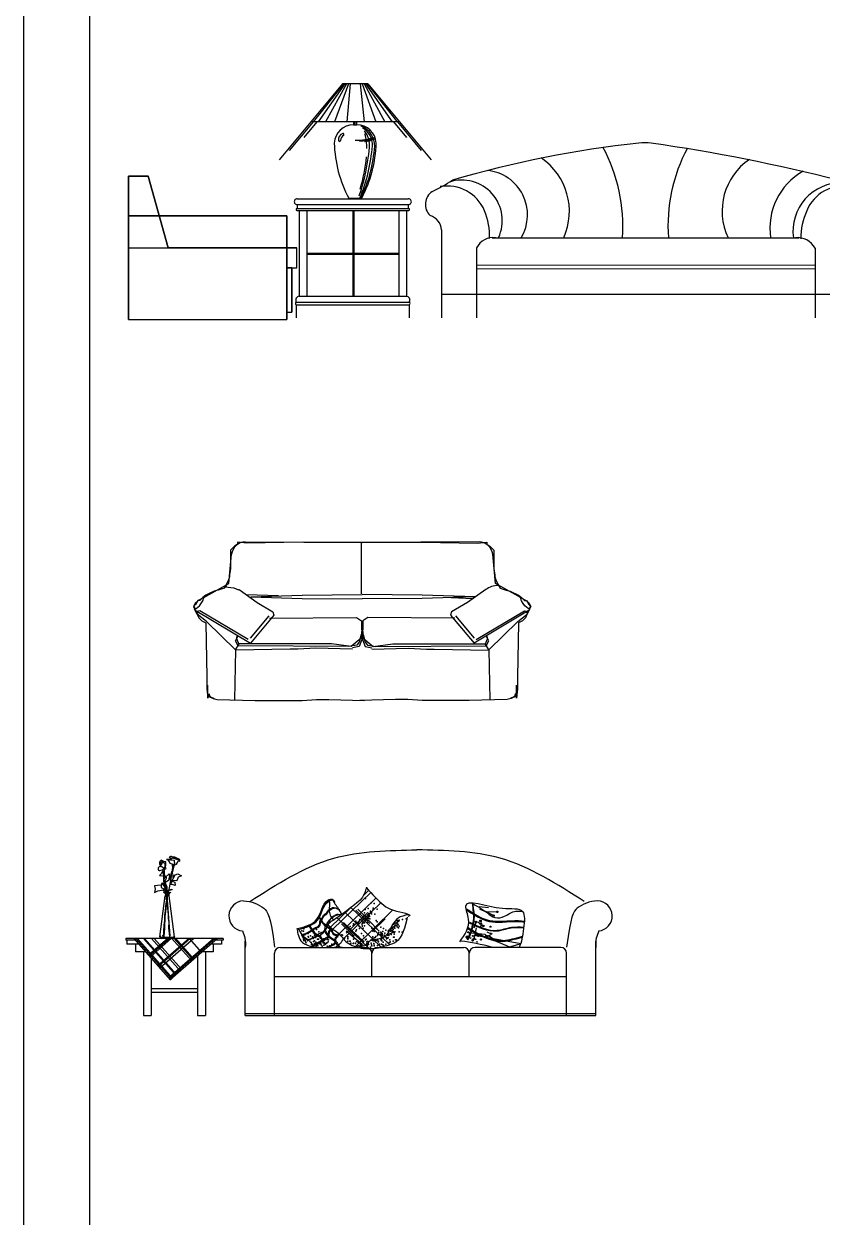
# Model space of a CAD drawing. Header units: inches. Extents: x 11.4 to 53.9, y 10.8 to 35.6.
# Drawn here: x 32.88 to 36.97, y 23.24 to 29.37 of the extents above; entities that cross this region are included whole.
import ezdxf

# ---------------------------------------------------------------- set-up
doc = ezdxf.new("R2010")
doc.units = ezdxf.units.IN
doc.header["$MEASUREMENT"] = 0
for name, color, linetype in [('02', 2, 'Continuous'), ('1', 1, 'Continuous'), ('4', 4, 'Continuous'), ('kadrbm', 4, 'Continuous')]:
    doc.layers.add(name, color=color, linetype=linetype)

# ---------------------------------------------------------------- blocks, each defined once
blk = doc.blocks.new('kadrbm')
at = {"layer": 'kadrbm', "color": 4}
blk.add_lwpolyline([(0, 0), (0, 24.7972), (21, 24.7972), (21, 0), (0, 0)], close=True, dxfattribs=at)
blk.add_lwpolyline([(20.6631, 0.3257), (20.6631, 24.4603), (0.3369, 24.4603), (0.3369, 0.3257), (20.6631, 0.3257)], dxfattribs=at)

msp = doc.modelspace()

# ---------------------------------------------------------------- linework, layer by layer
at = {"layer": '02'}
for p, q in [((34.5123, 29.0647), (34.3498, 28.8696)), ((34.5172, 29.0647, -0.48), (34.3622, 28.8696, -0.48)), ((34.5246, 29.0647, -0.48), (34.3874, 28.8696, -0.48)), ((34.5323, 29.0647, -0.48), (34.4252, 28.8696, -0.48)), ((34.5425, 29.0647, -0.48), (34.4715, 28.8696, -0.48)), ((34.6424, 29.0647), (34.5123, 29.0647)), ((34.5521, 29.0647, -0.48), (34.5351, 28.8696, -0.48)), ((34.603, 29.0647, -0.48), (34.6239, 28.8696, -0.48)), ((34.6125, 29.0647, -0.48), (34.6836, 28.8696, -0.48)), ((34.6227, 29.0647, -0.48), (34.7298, 28.8696, -0.48)), ((34.6304, 29.0647, -0.48), (34.7676, 28.8696, -0.48)), ((34.6378, 29.0647, -0.48), (34.7928, 28.8696, -0.48)), ((34.6424, 29.0647), (34.8049, 28.8696)), ((34.3498, 28.8696), (34.1873, 28.6737, -0.48)), ((34.3606, 28.8696), (34.2384, 28.7223, -0.3609)), ((34.3804, 28.8696), (34.3134, 28.7889, -0.1978)), ((34.8049, 28.8696), (34.3498, 28.8696)), ((34.5692, 28.8696), (34.5692, 28.8534)), ((34.5732, 28.8696, -0.48), (34.5732, 28.8534, -0.48)), ((34.5818, 28.8696, -0.48), (34.5818, 28.8534, -0.48)), ((34.5855, 28.8534), (34.5855, 28.8696)), ((34.7743, 28.8696), (34.8412, 28.7889, -0.1978)), ((34.7941, 28.8696), (34.9163, 28.7223, -0.3609)), ((34.8049, 28.8696), (34.9674, 28.6737, -0.48)), ((34.5692, 28.8534), (34.5855, 28.8534)), ((34.2799, 28.474), (34.8499, 28.474)), ((34.2799, 28.444), (34.2799, 28.424)), ((34.5442, 28.4765, -0.48), (34.6105, 28.4765, -0.48)), ((34.8499, 28.444), (34.8499, 28.424)), ((34.2799, 28.414), (34.8499, 28.414)), ((34.2899, 28.414), (34.2899, 27.974)), ((34.3289, 28.414), (34.3289, 27.974)), ((34.5649, 28.414), (34.5649, 27.974)), ((34.5699, 28.414), (34.5699, 27.974)), ((34.8009, 28.414), (34.8009, 27.974)), ((34.8399, 28.414), (34.8399, 27.974)), ((35.0204, 28.3139), (35.0196, 27.8635)), ((35.2801, 28.2741), (36.856, 28.2741)), ((34.3289, 28.194), (34.8009, 28.194)), ((35.2004, 28.2221), (35.2004, 27.8635)), ((36.9383, 28.2202), (36.9383, 27.8635)), ((34.3289, 28.189), (34.8009, 28.189)), ((35.2004, 28.1354), (36.9383, 28.1335)), ((35.2004, 28.1154), (36.9383, 28.1135)), ((34.2899, 27.974), (34.8399, 27.974)), ((35.0198, 27.9835), (37.1163, 27.9835)), ((34.2749, 27.929), (34.2749, 27.8635)), ((34.8549, 27.929), (34.8549, 27.8635)), ((34.0128, 26.7115), (34.613, 26.709)), ((34.6089, 26.4458), (34.6089, 26.7058)), ((35.2132, 26.7115), (34.613, 26.709)), ((33.9278, 26.4987), (33.9428, 26.6485)), ((35.2981, 26.4987), (35.2831, 26.6485)), ((33.7999, 26.4262), (33.9278, 26.4987)), ((33.9102, 26.4805), (33.9544, 26.4756)), ((33.9188, 26.4829), (33.9139, 26.4854)), ((33.9544, 26.4756), (33.9777, 26.4658)), ((35.4261, 26.4262), (35.2981, 26.4987)), ((33.7999, 26.4262), (33.7713, 26.411)), ((33.7956, 26.4092), (33.7999, 26.4262)), ((33.9777, 26.4658), (33.9814, 26.467)), ((33.9814, 26.467), (34.073, 26.4006)), ((34.1827, 26.4351), (34.019, 26.4397)), ((34.0416, 26.4305), (34.3047, 26.439)), ((34.0416, 26.4305), (34.3047, 26.422)), ((34.3047, 26.439), (34.613, 26.4412)), ((34.3047, 26.422), (34.613, 26.4198)), ((34.9212, 26.439), (34.613, 26.4412)), ((34.9212, 26.422), (34.613, 26.4198)), ((35.1949, 26.4301), (34.9212, 26.439)), ((35.1844, 26.4305), (34.9212, 26.422)), ((35.0695, 26.4268), (35.1826, 26.4214)), ((35.2475, 26.4672), (35.153, 26.4006)), ((35.4304, 26.4092), (35.4261, 26.4262)), ((35.4261, 26.4262), (35.4547, 26.411)), ((33.7521, 26.3911), (33.7492, 26.3833)), ((33.7492, 26.3833), (33.7514, 26.3747)), ((33.7514, 26.3747), (33.7549, 26.3662)), ((33.7549, 26.3968), (33.7521, 26.3911)), ((33.7529, 26.3665), (33.7615, 26.3708)), ((33.7657, 26.341), (33.7529, 26.3665)), ((33.7713, 26.411), (33.7549, 26.3968)), ((33.7555, 26.3614), (34.0388, 26.1918)), ((33.7615, 26.3708), (33.7785, 26.3836)), ((33.7795, 26.3587), (33.7666, 26.3554)), ((33.7666, 26.3554), (33.7698, 26.3458)), ((33.7785, 26.3836), (33.7956, 26.4092)), ((34.0278, 26.2104), (33.7795, 26.3587)), ((34.073, 26.4006), (34.1536, 26.3522)), ((34.1536, 26.3522), (34.1601, 26.3361)), ((35.0723, 26.3522), (35.0659, 26.3361)), ((35.153, 26.4006), (35.0723, 26.3522)), ((35.4705, 26.3614), (35.1872, 26.1918)), ((35.1981, 26.2104), (35.4465, 26.3587)), ((35.4389, 26.3964), (35.4304, 26.4092)), ((35.4475, 26.3836), (35.4389, 26.3964)), ((35.4465, 26.3587), (35.4594, 26.3554)), ((35.4645, 26.3708), (35.4475, 26.3836)), ((35.4547, 26.411), (35.4711, 26.3968)), ((35.4594, 26.3554), (35.4562, 26.3458)), ((35.4603, 26.341), (35.4731, 26.3665)), ((35.4731, 26.3665), (35.4645, 26.3708)), ((35.4711, 26.3968), (35.4739, 26.3911)), ((35.4746, 26.3747), (35.4711, 26.3662)), ((35.4739, 26.3911), (35.4767, 26.3833)), ((35.4767, 26.3833), (35.4746, 26.3747)), ((33.813, 26.3026), (33.7657, 26.341)), ((33.963, 26.1575), (33.813, 26.3026)), ((34.1343, 26.3329), (34.0375, 26.2169)), ((34.1601, 26.3361), (34.0388, 26.1918)), ((34.1364, 26.3197), (34.5842, 26.3239)), ((34.5842, 26.3239), (34.6098, 26.3069)), ((34.6098, 26.3069), (34.6111, 26.2104)), ((34.6162, 26.3069), (34.6148, 26.2104)), ((34.6418, 26.3239), (34.6162, 26.3069)), ((35.0896, 26.3197), (34.6418, 26.3239)), ((35.0659, 26.3361), (35.1872, 26.1918)), ((35.0917, 26.3329), (35.1885, 26.2169)), ((35.263, 26.1575), (35.413, 26.3026)), ((35.413, 26.3026), (35.4603, 26.341)), ((33.9633, 26.204), (33.9762, 26.2298)), ((34.6079, 26.2362), (34.5982, 26.1976)), ((34.6111, 26.2652), (34.6079, 26.2169)), ((34.6111, 26.2427), (34.6079, 26.2362)), ((34.6148, 26.2652), (34.6181, 26.2169)), ((34.6148, 26.2427), (34.6181, 26.2362)), ((34.6181, 26.2362), (34.6277, 26.1976)), ((35.2626, 26.204), (35.2497, 26.2298)), ((33.963, 26.1575), (33.9822, 26.1879)), ((33.9762, 26.1782), (33.9633, 26.204)), ((33.9698, 26.2137), (33.9698, 26.2266)), ((33.9795, 26.1879), (33.9698, 26.2137)), ((34.5434, 26.175), (33.9762, 26.1782)), ((34.4558, 26.1879), (33.9795, 26.1879)), ((34.5563, 26.175), (34.4558, 26.1879)), ((34.5853, 26.1814), (34.5434, 26.175)), ((34.6079, 26.2169), (34.5563, 26.175)), ((34.5982, 26.175), (34.5628, 26.1686)), ((34.5982, 26.1976), (34.5853, 26.1814)), ((34.6111, 26.2104), (34.5982, 26.175)), ((34.6148, 26.2104), (34.6277, 26.175)), ((34.6181, 26.2169), (34.6697, 26.175)), ((34.6277, 26.1976), (34.6406, 26.1814)), ((34.6277, 26.175), (34.6632, 26.1686)), ((34.6406, 26.1814), (34.6826, 26.175)), ((34.6697, 26.175), (34.7701, 26.1879)), ((34.6826, 26.175), (35.2497, 26.1782)), ((34.7701, 26.1879), (35.2465, 26.1879)), ((35.263, 26.1575), (35.2438, 26.1879)), ((35.2465, 26.1879), (35.2562, 26.2137)), ((35.2497, 26.1782), (35.2626, 26.204)), ((35.2562, 26.2137), (35.2562, 26.2266)), ((33.963, 26.1575), (33.958, 25.9001)), ((34.2436, 26.1619), (33.9633, 26.1557)), ((34.282, 26.1619), (34.2436, 26.1619)), ((34.3758, 26.1662), (34.282, 26.1619)), ((34.5629, 26.1619), (34.3758, 26.1662)), ((34.6631, 26.1619), (34.8502, 26.1662)), ((34.8502, 26.1662), (34.944, 26.1619)), ((34.944, 26.1619), (34.9824, 26.1619)), ((34.9824, 26.1619), (35.2626, 26.1557)), ((35.263, 26.1575), (35.268, 25.9001)), ((33.8263, 25.9343), (33.8316, 25.9185)), ((35.3996, 25.9343), (35.3944, 25.9185)), ((33.8316, 25.9185), (33.8526, 25.908)), ((35.3944, 25.9185), (35.3734, 25.908)), ((33.5731, 25.0675), (33.5724, 25.0613)), ((33.5758, 25.0716), (33.5731, 25.0675)), ((33.5813, 25.077), (33.5758, 25.0716)), ((33.5806, 25.0661), (33.5779, 25.0627)), ((33.582, 25.0688), (33.5806, 25.0661)), ((33.5943, 25.0709), (33.5813, 25.077)), ((33.584, 25.0695), (33.582, 25.0688)), ((33.5875, 25.0675), (33.584, 25.0695)), ((33.5854, 25.0613), (33.5902, 25.0682)), ((33.5861, 25.06), (33.5875, 25.0675)), ((33.5902, 25.0682), (33.5909, 25.0668)), ((33.5909, 25.0668), (33.5991, 25.0613)), ((33.6045, 25.0688), (33.5943, 25.0709)), ((33.6052, 25.0518), (33.6045, 25.0688)), ((33.608, 25.0818), (33.6476, 25.0777)), ((33.6312, 25.0818), (33.608, 25.0818)), ((33.6141, 25.0798), (33.6114, 25.0825)), ((33.6203, 25.0736), (33.6141, 25.0798)), ((33.6237, 25.0682), (33.6203, 25.0736)), ((33.6264, 25.0955), (33.6216, 25.0934)), ((33.6216, 25.0934), (33.623, 25.0907)), ((33.623, 25.0907), (33.6332, 25.0866)), ((33.6271, 25.06), (33.6237, 25.0682)), ((33.6291, 25.0961), (33.6264, 25.0955)), ((33.6312, 25.0982), (33.6291, 25.0961)), ((33.6312, 25.0961), (33.6312, 25.0982)), ((33.6339, 25.0961), (33.6312, 25.0961)), ((33.6332, 25.0852), (33.6312, 25.0818)), ((33.6332, 25.0866), (33.6332, 25.0852)), ((33.6394, 25.0907), (33.6339, 25.0961)), ((33.6387, 25.0955), (33.6489, 25.0893)), ((33.6503, 25.0934), (33.6387, 25.0955)), ((33.6414, 25.0879), (33.6394, 25.0907)), ((33.666, 25.0791), (33.6414, 25.0879)), ((33.6476, 25.0777), (33.6483, 25.075)), ((33.6483, 25.075), (33.6476, 25.0729)), ((33.6476, 25.0729), (33.6476, 25.0682)), ((33.6476, 25.0682), (33.6496, 25.0641)), ((33.6489, 25.0893), (33.6496, 25.0859)), ((33.6496, 25.0859), (33.651, 25.0859)), ((33.6496, 25.0641), (33.6496, 25.06)), ((33.6681, 25.0852), (33.6503, 25.0934)), ((33.651, 25.0859), (33.6592, 25.0832)), ((33.6571, 25.0879), (33.6612, 25.0866)), ((33.6592, 25.0832), (33.6571, 25.0879)), ((33.6592, 25.0572), (33.664, 25.0654)), ((33.6612, 25.0866), (33.6647, 25.0832)), ((33.664, 25.0654), (33.6674, 25.0736)), ((33.6647, 25.0832), (33.666, 25.0791)), ((33.6674, 25.0736), (33.6694, 25.075)), ((33.6763, 25.0791), (33.6681, 25.0852)), ((33.6694, 25.075), (33.6715, 25.0743)), ((33.6715, 25.0743), (33.6756, 25.0729)), ((33.6756, 25.0729), (33.6776, 25.0743)), ((33.6756, 25.0729), (33.6756, 25.0729)), ((33.6776, 25.0743), (33.6763, 25.0791)), ((33.5683, 25.0408), (33.5656, 25.0388)), ((33.5656, 25.0388), (33.5656, 25.0368)), ((33.5656, 25.0368), (33.5663, 25.032)), ((33.5663, 25.032), (33.567, 25.0258)), ((33.567, 25.0258), (33.5711, 25.0238)), ((33.5711, 25.0436), (33.5683, 25.0408)), ((33.5765, 25.0449), (33.5711, 25.0436)), ((33.5711, 25.0238), (33.5738, 25.0245)), ((33.5812, 25.0065), (33.5716, 24.9981)), ((33.5724, 25.0613), (33.5731, 25.0552)), ((33.5731, 25.0552), (33.5834, 25.0559)), ((33.5738, 25.0559), (33.5779, 25.0456)), ((33.5738, 25.0245), (33.5868, 25.0272)), ((33.5827, 25.0443), (33.5765, 25.0449)), ((33.5779, 25.0627), (33.5854, 25.0613)), ((33.5779, 25.0456), (33.5786, 25.0429)), ((33.5885, 25.0186), (33.5812, 25.0065)), ((33.5943, 25.034), (33.5827, 25.0443)), ((33.5834, 25.0559), (33.5861, 25.06)), ((33.5868, 25.0272), (33.5957, 25.0354)), ((33.5957, 25.0005), (33.5885, 25.0186)), ((33.5916, 25.0327), (33.6066, 25.0347)), ((33.5957, 25.0327), (33.5916, 25.0327)), ((33.5952, 24.9958), (33.592, 25.0272)), ((33.5963, 25.0374), (33.5943, 25.034)), ((33.5957, 25.0354), (33.5977, 25.0354)), ((33.5962, 25.0188), (33.5957, 25.0101)), ((33.5957, 25.0101), (33.5974, 24.996)), ((33.5974, 25.0328), (33.5962, 25.0188)), ((33.5991, 25.0429), (33.5963, 25.0374)), ((33.5991, 25.0613), (33.5991, 25.0559)), ((33.5991, 25.0559), (33.5998, 25.049)), ((33.5998, 25.049), (33.5991, 25.0429)), ((33.6029, 24.9909), (33.6223, 25.0065)), ((33.6039, 25.0415), (33.6052, 25.0518)), ((33.6066, 25.0347), (33.6039, 25.0415)), ((33.6223, 25.0065), (33.6246, 24.9782)), ((33.6223, 24.9978), (33.644, 25.0029)), ((33.6469, 25.0538), (33.6271, 25.06)), ((33.6361, 25.0107), (33.6287, 24.993)), ((33.6305, 25.0036), (33.6297, 25.0013)), ((33.6329, 25.0099), (33.6305, 25.0068)), ((33.6305, 25.0068), (33.6305, 25.0036)), ((33.6345, 25.017), (33.6329, 25.0099)), ((33.6342, 25.0066), (33.633, 25.0003)), ((33.6338, 25.0005), (33.6353, 25.0066)), ((33.6368, 25.0217), (33.6345, 25.017)), ((33.6353, 25.0066), (33.6372, 25.0074)), ((33.6357, 25.0126), (33.6361, 25.0107)), ((33.6394, 25.0115), (33.6357, 25.0126)), ((33.6364, 25.0071), (33.6361, 25.0055)), ((33.6373, 25.0565), (33.6366, 25.0497)), ((33.6366, 25.0497), (33.6442, 25.0463)), ((33.6368, 25.0493), (33.6392, 25.0407)), ((33.6376, 25.028), (33.6368, 25.0217)), ((33.6372, 25.0074), (33.6401, 25.0107)), ((33.6457, 25.0479), (33.6375, 25.012)), ((33.6392, 25.0407), (33.6376, 25.028)), ((33.6401, 25.0107), (33.6394, 25.0115)), ((33.6407, 25.0538), (33.6483, 25.0518)), ((33.644, 25.0029), (33.6452, 24.9945)), ((33.6442, 25.0463), (33.6483, 25.0504)), ((33.6483, 25.0559), (33.6469, 25.0538)), ((33.6496, 25.06), (33.6483, 25.0559)), ((33.6483, 25.0518), (33.6592, 25.0572)), ((33.6483, 25.0504), (33.6496, 25.0511)), ((33.652, 25.0018), (33.6672, 25.0074)), ((33.6672, 25.0074), (33.6846, 24.9974)), ((33.5776, 24.9499), (33.5474, 24.9451)), ((33.5474, 24.9451), (33.5498, 24.9294)), ((33.5716, 24.9981), (33.6042, 24.9957)), ((33.5818, 24.9468), (33.5776, 24.9499)), ((33.5824, 24.9583), (33.5812, 24.9366)), ((33.5885, 24.9595), (33.5824, 24.9583)), ((33.6005, 24.9414), (33.5885, 24.9595)), ((33.5945, 24.98), (33.6029, 24.9909)), ((33.6114, 24.939), (33.5945, 24.98)), ((33.5952, 24.9688), (33.5952, 24.9958)), ((33.6028, 24.932), (33.5952, 24.9688)), ((33.5957, 24.9583), (33.5968, 24.9608)), ((33.5969, 24.9607), (33.5957, 24.9583)), ((33.6105, 24.9189), (33.599, 24.9663)), ((33.5998, 24.9672), (33.6078, 24.9848)), ((33.6017, 24.9306), (33.6005, 24.9414)), ((33.6186, 24.9728), (33.6014, 24.9632)), ((33.6042, 24.9957), (33.6029, 24.9933)), ((33.6029, 24.9933), (33.6071, 24.9943)), ((33.6078, 24.9848), (33.6078, 24.9897)), ((33.6198, 24.9824), (33.6186, 24.9728)), ((33.6223, 24.9921), (33.6198, 24.9824)), ((33.6315, 24.9921), (33.6212, 24.9353)), ((33.6272, 24.9944), (33.6246, 24.997)), ((33.6246, 24.9782), (33.6268, 24.9774)), ((33.6257, 24.9793), (33.6272, 24.9944)), ((33.6264, 24.9578), (33.6268, 24.9545)), ((33.6283, 24.953), (33.6264, 24.9578)), ((33.6268, 24.9545), (33.652, 25.0018)), ((33.6275, 24.9563), (33.6357, 24.9634)), ((33.6298, 24.953), (33.6283, 24.953)), ((33.6287, 24.993), (33.6324, 24.9918)), ((33.6349, 24.973), (33.6298, 24.9674)), ((33.6298, 24.9674), (33.6327, 24.9626)), ((33.6424, 24.9501), (33.6298, 24.953)), ((33.6327, 24.9626), (33.6335, 24.9626)), ((33.6609, 24.9711), (33.6349, 24.973)), ((33.6349, 24.9667), (33.6375, 24.9697)), ((33.6357, 24.9634), (33.6349, 24.9667)), ((33.6404, 24.9897), (33.6355, 24.9921)), ((33.6375, 24.9697), (33.6427, 24.9678)), ((33.6452, 24.9945), (33.6404, 24.9897)), ((33.6527, 24.9471), (33.6424, 24.9501)), ((33.6427, 24.9678), (33.6512, 24.9637)), ((33.6512, 24.9637), (33.6527, 24.9471)), ((33.6686, 24.99), (33.6609, 24.9711)), ((33.6846, 24.9974), (33.6686, 24.99)), ((33.5498, 24.9294), (33.5474, 24.9113)), ((33.5474, 24.9113), (33.5631, 24.9209)), ((33.5631, 24.9209), (33.5933, 24.9246)), ((33.5745, 24.6842), (33.6021, 24.894)), ((33.5812, 24.9366), (33.5981, 24.9294)), ((33.589, 24.924), (33.5921, 24.9197)), ((33.5921, 24.9197), (33.615, 24.9137)), ((33.5933, 24.9246), (33.6017, 24.9306)), ((33.609, 24.9209), (33.5946, 24.9255)), ((33.5947, 24.9108), (33.6287, 24.9108)), ((33.5981, 24.9294), (33.6029, 24.9282)), ((33.6042, 24.9306), (33.6015, 24.9325)), ((33.6082, 24.9072), (33.6028, 24.932)), ((33.6029, 24.9282), (33.6039, 24.9271)), ((33.6125, 24.8877), (33.6049, 24.8293)), ((33.6082, 24.8737), (33.6082, 24.9072)), ((33.6263, 24.6893), (33.6105, 24.9189)), ((33.6114, 24.9221), (33.6114, 24.939)), ((33.6174, 24.9209), (33.6114, 24.9221)), ((33.6212, 24.9353), (33.6125, 24.8877)), ((33.615, 24.9137), (33.6198, 24.9246)), ((33.6379, 24.9246), (33.6174, 24.9209)), ((33.6198, 24.9246), (33.6355, 24.9294)), ((33.6489, 24.6842), (33.6214, 24.894)), ((33.6355, 24.9294), (33.6379, 24.9246)), ((34.4619, 24.723), (34.6567, 24.9118)), ((34.4942, 24.6987), (34.6839, 24.8827)), ((34.621, 24.8986), (34.6465, 24.9232)), ((33.6049, 24.8293), (33.6006, 24.7872)), ((33.6035, 24.8372), (33.6009, 24.8167)), ((33.605, 24.8526), (33.6035, 24.8372)), ((33.6081, 24.8737), (33.605, 24.8526)), ((33.6107, 24.8685), (33.6122, 24.8593)), ((33.6122, 24.8593), (33.6127, 24.8475)), ((33.6127, 24.8475), (33.6143, 24.8316)), ((33.6143, 24.8316), (33.6148, 24.8152)), ((34.4476, 24.7304), (34.5549, 24.8344)), ((34.5173, 24.6728), (34.7089, 24.8586)), ((34.5552, 24.8346), (34.7543, 24.6425)), ((34.5781, 24.6346), (34.7711, 24.8217)), ((34.5802, 24.8206), (34.653, 24.7518)), ((34.5913, 24.8256), (34.6996, 24.7124)), ((35.2135, 24.8397), (35.2616, 24.8336)), ((35.2155, 24.8274), (35.2872, 24.7927)), ((33.5968, 24.7615), (33.5937, 24.7158)), ((33.5988, 24.7931), (33.5973, 24.7669)), ((33.5973, 24.7669), (33.5973, 24.7608)), ((33.6006, 24.7872), (33.5985, 24.7277)), ((33.6009, 24.8167), (33.5988, 24.7931)), ((33.6148, 24.8152), (33.6173, 24.7946)), ((33.6173, 24.7946), (33.6173, 24.7772)), ((33.6173, 24.7772), (33.6189, 24.7674)), ((33.6189, 24.7674), (33.6204, 24.7597)), ((33.6204, 24.7597), (33.6194, 24.7297)), ((34.4841, 24.7817), (34.65, 24.6216)), ((34.5174, 24.7579), (34.6237, 24.6558)), ((34.524, 24.8106), (34.7107, 24.6305)), ((34.6429, 24.8084), (34.5316, 24.7023)), ((34.652, 24.7963), (34.6105, 24.7508)), ((34.7309, 24.7771), (34.6642, 24.7114)), ((34.8038, 24.764), (34.7653, 24.7427)), ((35.1981, 24.76), (35.1869, 24.7283)), ((35.2063, 24.761), (35.2227, 24.7487)), ((35.2206, 24.7661), (35.2247, 24.7528)), ((35.2472, 24.8131), (35.3076, 24.8121)), ((35.2872, 24.7927), (35.2472, 24.8131)), ((33.5937, 24.7158), (33.5927, 24.6891)), ((33.5985, 24.7277), (33.5941, 24.6856)), ((33.6194, 24.7297), (33.624, 24.6855)), ((34.4361, 24.7471), (34.4602, 24.7239)), ((34.5063, 24.7498), (34.5711, 24.6871)), ((34.5316, 24.7154), (34.6136, 24.6467)), ((34.6105, 24.7508), (34.6136, 24.7357)), ((34.7826, 24.7094), (34.732, 24.6902)), ((34.7987, 24.7468), (34.7532, 24.7245)), ((34.7856, 24.7468), (34.7562, 24.7175)), ((34.7562, 24.7175), (34.7826, 24.7094)), ((35.1582, 24.7068), (35.2421, 24.6976)), ((35.2002, 24.6935), (35.1736, 24.7252)), ((35.1981, 24.7303), (35.1858, 24.671)), ((35.2217, 24.7395), (35.2165, 24.7262)), ((35.235, 24.7395), (35.2217, 24.7395)), ((35.2421, 24.6976), (35.2606, 24.6782)), ((35.2524, 24.7089), (35.2749, 24.6997)), ((33.8989, 24.6759), (33.3989, 24.6759)), ((33.3989, 24.6759), (33.3989, 24.6662)), ((33.4483, 24.6662), (33.3989, 24.6662)), ((33.4052, 24.6662), (33.4052, 24.6462)), ((33.4659, 24.6462), (33.4052, 24.6462)), ((33.4398, 24.6759), (33.6288, 24.4613)), ((33.4496, 24.6462), (33.4496, 24.6062)), ((33.4512, 24.6759), (33.6355, 24.4666)), ((33.4589, 24.6759), (33.6388, 24.4716)), ((33.4905, 24.6759), (33.6566, 24.4873)), ((33.4956, 24.6759), (33.6594, 24.4898)), ((33.6144, 24.6759), (33.5161, 24.5893)), ((33.6229, 24.6759), (33.5198, 24.585)), ((33.633, 24.6759), (33.5242, 24.58)), ((33.5306, 24.6759), (33.6796, 24.5067)), ((33.5453, 24.6759), (33.685, 24.5174)), ((33.7243, 24.6759), (33.5641, 24.5348)), ((33.73, 24.6759), (33.5666, 24.5319)), ((33.7487, 24.6759), (33.5747, 24.5227)), ((33.6396, 24.681), (33.5839, 24.681)), ((33.5898, 24.6899), (33.5952, 24.6953)), ((33.5909, 24.6845), (33.5898, 24.6899)), ((33.5927, 24.6891), (33.5906, 24.6907)), ((33.5941, 24.6856), (33.5909, 24.6845)), ((33.6266, 24.6871), (33.6225, 24.6866)), ((33.8517, 24.6759), (33.6227, 24.4742)), ((33.8577, 24.6759), (33.6227, 24.4689)), ((33.624, 24.6855), (33.6266, 24.6871)), ((33.8707, 24.6759), (33.628, 24.4622)), ((33.636, 24.6759), (33.7344, 24.5641)), ((33.6477, 24.6759), (33.7438, 24.5668)), ((33.6542, 24.6759), (33.7491, 24.5681)), ((33.7244, 24.6759), (33.7883, 24.6033)), ((33.89, 24.6462), (33.8369, 24.6462)), ((33.8483, 24.6462), (33.8483, 24.6062)), ((33.8989, 24.6662), (33.8596, 24.6662)), ((33.89, 24.6662), (33.89, 24.6462)), ((33.8989, 24.6759), (33.8989, 24.6662)), ((34.0129, 24.2794), (34.0129, 24.6608)), ((34.2995, 24.6952), (34.3097, 24.6793)), ((34.3074, 24.6884), (34.3137, 24.6624)), ((34.312, 24.6867), (34.325, 24.6516)), ((34.3137, 24.6624), (34.312, 24.6777)), ((34.3182, 24.681), (34.3244, 24.6714)), ((34.325, 24.6516), (34.3182, 24.6737)), ((34.3261, 24.6731), (34.3335, 24.6612)), ((34.5802, 24.6609), (34.6186, 24.6406)), ((35.2114, 24.6864), (35.2073, 24.6884)), ((35.4284, 24.6485), (35.2114, 24.6864)), ((35.2606, 24.6782), (35.3701, 24.6332)), ((35.2636, 24.6905), (35.2831, 24.6751)), ((35.3701, 24.6332), (35.413, 24.6445)), ((35.413, 24.6445), (35.4284, 24.6485)), ((35.8129, 24.2794), (35.8129, 24.6608)), ((33.5012, 24.6062), (33.4496, 24.6062)), ((33.4896, 24.6062), (33.4896, 24.2794)), ((33.5296, 24.5739), (33.5296, 24.2794)), ((33.7683, 24.5857), (33.7683, 24.2794)), ((33.8483, 24.6062), (33.7915, 24.6062)), ((33.8083, 24.6062), (33.8083, 24.2794)), ((34.1629, 24.2794), (34.1629, 24.5994)), ((34.1929, 24.6294), (34.6329, 24.6294)), ((34.6629, 24.4794), (34.6629, 24.5994)), ((34.6929, 24.6294), (35.1329, 24.6294)), ((35.1629, 24.4794), (35.1629, 24.5994)), ((35.6329, 24.6294), (35.1929, 24.6294)), ((35.6629, 24.2794), (35.6629, 24.5994)), ((34.1629, 24.4794), (35.6629, 24.4794)), ((33.5296, 24.4191), (33.7683, 24.4191)), ((33.5296, 24.3991), (33.7683, 24.3991)), ((33.4896, 24.2794), (33.5296, 24.2794)), ((33.7683, 24.2794), (33.8083, 24.2794)), ((34.0129, 24.2894), (35.8129, 24.2894)), ((34.0129, 24.2794), (35.8129, 24.2794))]:
    msp.add_line(p, q, dxfattribs=at)
for points in [[(34.613, 26.709), (34.3047, 26.7108), (34.0208, 26.7056), (33.9735, 26.7108), (33.9735, 26.7003), (33.9578, 26.6898), (33.9472, 26.6793), (33.9367, 26.6688), (33.9367, 26.5743), (33.9315, 26.5428), (33.9315, 26.5323), (33.9262, 26.5165), (33.9157, 26.4955), (33.9052, 26.4745), (33.8736, 26.464), (33.8526, 26.4587), (33.8316, 26.4482), (33.8106, 26.4377), (33.7948, 26.4272), (33.779, 26.4115), (33.7685, 26.4115), (33.758, 26.3904), (33.7475, 26.3799), (33.7632, 26.3484), (33.7738, 26.3222), (33.7895, 26.3064), (33.8106, 26.2959), (33.8158, 26.0175), (33.8158, 25.9571), (33.8211, 25.9098), (33.8211, 25.9763)], [(34.613, 26.709), (34.9212, 26.7108), (35.2051, 26.7056), (35.2524, 26.7108), (35.2524, 26.7003), (35.2682, 26.6898), (35.2787, 26.6793), (35.2892, 26.6688), (35.2892, 26.5743), (35.2945, 26.5428), (35.2945, 26.5323), (35.2998, 26.5165), (35.3103, 26.4955), (35.3208, 26.4745), (35.3523, 26.464), (35.3734, 26.4587), (35.4154, 26.4377), (35.4312, 26.4272), (35.447, 26.4115), (35.4575, 26.4115), (35.468, 26.3904), (35.4785, 26.3799), (35.4627, 26.3484), (35.4522, 26.3222), (35.4364, 26.3064), (35.4154, 26.2959), (35.4102, 26.0175), (35.4102, 25.9571), (35.4049, 25.9098), (35.4049, 25.9763)], [(33.963, 26.1575), (33.9788, 26.1856)], [(35.263, 26.1575), (35.2472, 26.1856)], [(33.8211, 25.929), (33.8263, 25.9185), (33.8474, 25.908), (33.8684, 25.9028), (34.0629, 25.8975), (34.3047, 25.8975), (34.3783, 25.9028), (34.4414, 25.9028), (34.6254, 25.8975)], [(35.4049, 25.929), (35.3996, 25.9185), (35.3786, 25.908), (35.3576, 25.9028), (35.1631, 25.8975), (34.9212, 25.8975), (34.8476, 25.9028), (34.7845, 25.9028), (34.6005, 25.8975)]]:
    msp.add_lwpolyline(points, dxfattribs=at)
for centre, radius in [((35.1981, 24.76), 0.00392), ((35.2206, 24.7661), 0.00392), ((35.2872, 24.7927), 0.00392), ((35.3076, 24.8121), 0.00392), ((35.1582, 24.7068), 0.00317), ((35.2002, 24.6935), 0.00395), ((35.2227, 24.7487), 0.00392), ((35.235, 24.7395), 0.00361), ((35.2717, 24.7359), 0.00317), ((35.2749, 24.6997), 0.00374), ((35.1542, 24.6819), 0.00695), ((35.1561, 24.6712), 0.00254), ((35.1586, 24.6819), 0.00441), ((35.17, 24.6775), 0.0019), ((35.1802, 24.6661), 0.00381), ((35.1815, 24.6883), 0.00254), ((35.1865, 24.6741), 0.00314), ((35.1948, 24.6712), 0.0019), ((35.2031, 24.6578), 0.00127), ((35.2073, 24.6884), 0.00317), ((35.2234, 24.6699), 0.00317), ((35.2513, 24.6879), 0.00395), ((35.2661, 24.6885), 0.00314)]:
    msp.add_circle(centre, radius, dxfattribs=at)
for centre, radius, start, end in [((34.5672, 28.7558), 0.0976, 88.84849, 177.36048), ((34.5231, 28.7783, -0.48), 0.0324, 107.42893, 192.56819), ((34.5141, 28.8039, -0.48), 0.00538, 318.29405, 97.17391), ((34.5874, 28.7558), 0.0976, 2.63952, 91.15151), ((34.5647, 28.7431, -0.48), 0.113, 359.91205, 67.7865), ((34.5658, 28.7515, -0.48), 0.1, 357.18477, 60.23676), ((34.526, 28.7472, -0.48), 0.1252, 354.5295, 37.38171), ((34.3957, 28.7378, -0.48), 0.2413, 358.80613, 16.64776), ((35.1171, 28.7784, -0.48), 0.6477, 181.6064, 207.79026), ((34.4963, 28.7746, -0.48), 0.00585, 214.5004, 346.01466), ((34.5312, 28.7742, -0.48), 0.0292, 116.64226, 181.98722), ((34.5764, 29.1098, -0.48), 0.3355, 270.23544, 287.24528), ((34.5884, 29.0416, -0.48), 0.2714, 272.25699, 288.50697), ((33.7548, 28.8214, -0.48), 0.914, 337.83131, 355.30845), ((33.9362, 28.7987, -0.48), 0.7434, 334.31244, 355.8437), ((34.0375, 28.7784, -0.48), 0.6477, 332.20974, 358.3936), ((34.6086, 28.9495, -0.48), 0.1823, 275.32896, 292.06719), ((36.6272, 23.2934), 5.4992, 96.19515, 106.38334), ((36.0613, 28.512), 0.25, 81.66275, 96.31605), ((34.8085, 19.6987), 9.1519, 75.75786, 81.90293), ((33.5693, 28.8383, -0.48), 1.0863, 341.23878, 354.55585), ((33.7318, 28.7827, -0.48), 0.9086, 343.46745, 354.06617), ((35.3421, 28.4089), 0.3348, 336.2455, 55.35864), ((35.0993, 28.3347), 0.8524, 355.92066, 28.35299), ((37.0355, 28.3347), 0.8524, 151.99945, 184.07934), ((35.2329, 28.3916), 0.2292, 329.14419, 84.41279), ((36.7825, 28.4107), 0.3215, 124.34196, 205.14572), ((34.503, 29.4722), 1.0694, 296.11216, 302.40315), ((35.1248, 28.3622), 0.2078, 334.89867, 107.80199), ((37.0422, 28.3234), 0.3356, 119.57889, 188.45003), ((37.0762, 28.3063), 0.2514, 89.42665, 187.37993), ((35.0175, 28.4451), 0.08, 123.23108, 225.70695), ((35.0495, 28.3314), 0.2081, 22.88275, 99.95475), ((37.0849, 28.3358), 0.2041, 79.37787, 157.97505), ((34.2792, 28.459), 0.015, 87.11443, 272.88557), ((34.8507, 28.459), 0.015, 267.11443, 92.88557), ((34.2787, 28.419), 0.00514, 76.66777, 283.33223), ((34.8511, 28.419), 0.00514, 256.66777, 103.33223), ((34.9374, 28.3082), 0.0832, 3.92029, 73.04835), ((34.9492, 28.2861), 0.3182, 357.00808, 23.38233), ((37.2026, 28.2737), 0.3368, 155.67878, 180.82139), ((35.2864, 28.1782), 0.0966, 82.98502, 152.91567), ((36.8483, 28.1729), 0.1017, 27.75016, 95.85046), ((34.2784, 27.9365), 0.00828, 115.03904, 244.96096), ((34.292, 27.9542), 0.0199, 96.00535, 210.86454), ((34.8378, 27.9542), 0.0199, 329.13546, 83.99465), ((34.8514, 27.9365), 0.00828, 295.03904, 64.96096), ((34.0125, 26.6415), 0.07, 89.75642, 174.28408), ((35.2135, 26.6415), 0.07, 5.71592, 90.24358), ((35.3117, 26.3787), 0.1092, 90.19515, 125.9806), ((34.0061, 24.7911), 0.0775, 91.63978, 263.88846), ((35.8197, 24.7911), 0.0775, 276.11154, 88.36022), ((34.1929, 24.5994), 0.03, 90, 180), ((34.6329, 24.5994), 0.03, 0, 90), ((34.6929, 24.5994), 0.03, 90, 180), ((35.1329, 24.5994), 0.03, 0, 90), ((35.1929, 24.5994), 0.03, 90, 180), ((35.6329, 24.5994), 0.03, 0, 90)]:
    msp.add_arc(centre, radius, start, end, dxfattribs=at)
for points in [[(34.0362, 24.8651), (34.4671, 25.0872), (34.8945, 25.1302)], [(35.7529, 24.8651), (35.3219, 25.0872), (34.8945, 25.1302)], [(34.6343, 24.937), (34.7243, 24.8457), (34.7745, 24.8206), (34.8526, 24.7902), (34.8487, 24.7889)], [(34.3087, 24.6956), (34.3353, 24.7081), (34.3536, 24.7189), (34.3703, 24.7305), (34.3927, 24.743), (34.396, 24.7604), (34.3985, 24.7721), (34.406, 24.7804), (34.4152, 24.7945), (34.4235, 24.802), (34.4327, 24.8103), (34.4393, 24.8219)], [(34.4397, 24.8213), (34.4601, 24.8337), (34.4958, 24.8235)], [(34.4414, 24.8184), (34.4527, 24.8247), (34.4692, 24.8314), (34.4924, 24.8258), (34.4958, 24.8156)], [(35.1771, 24.8554), (35.1832, 24.7664), (35.1586, 24.6819)], [(35.1802, 24.8539), (35.1863, 24.7648), (35.1617, 24.6804)], [(34.3112, 24.6923), (34.3378, 24.7048), (34.3561, 24.7156), (34.3727, 24.7272), (34.3952, 24.7397), (34.3985, 24.7571), (34.401, 24.7687), (34.4085, 24.7771), (34.4177, 24.7912), (34.426, 24.7987), (34.4352, 24.807), (34.4418, 24.8186)], [(34.3919, 24.7828), (34.4169, 24.7466), (34.4543, 24.7154), (34.469, 24.6934), (34.4815, 24.6911)], [(34.3926, 24.7878), (34.4176, 24.7516), (34.455, 24.7205), (34.4697, 24.6984), (34.4822, 24.6961)], [(34.4556, 24.7845), (34.472, 24.7941), (34.4901, 24.7997), (34.5015, 24.7986), (34.506, 24.8009)], [(34.4584, 24.7805), (34.4703, 24.7901), (34.4731, 24.7918), (34.4884, 24.7969), (34.5077, 24.7997)], [(34.8483, 24.7973), (34.7973, 24.7794), (34.7693, 24.7463), (34.7412, 24.6979), (34.6825, 24.6699), (34.6442, 24.652), (34.6442, 24.6469), (34.6187, 24.6367), (34.6034, 24.6291)], [(34.8447, 24.7849), (34.7851, 24.6567), (34.7097, 24.6303), (34.6951, 24.6263), (34.6065, 24.6237)], [(35.1648, 24.7587), (35.3047, 24.7172), (35.38, 24.7326), (35.4415, 24.7341)], [(34.2779, 24.7262), (34.2829, 24.6996), (34.2987, 24.6639), (34.3403, 24.6373), (34.3636, 24.6298)], [(34.287, 24.7218), (34.312, 24.6856), (34.3494, 24.6544), (34.3641, 24.6324), (34.3766, 24.6301)], [(34.3395, 24.7412), (34.3644, 24.705), (34.4018, 24.6738), (34.4165, 24.6517), (34.429, 24.6495)], [(34.3431, 24.7426), (34.368, 24.7064), (34.4054, 24.6753), (34.4201, 24.6532), (34.4326, 24.6509)], [(34.4156, 24.7204), (34.4406, 24.6841), (34.478, 24.653), (34.4927, 24.6309), (34.5052, 24.6287)], [(34.4207, 24.7225), (34.4456, 24.6863), (34.483, 24.6552), (34.4977, 24.6331), (34.5102, 24.6308)], [(34.4331, 24.7373), (34.4728, 24.7162), (34.5099, 24.6818), (34.5284, 24.6607), (34.6025, 24.6276)], [(35.1525, 24.728), (35.3354, 24.6604), (35.4292, 24.6804), (35.4353, 24.6819)], [(35.154, 24.7326), (35.3369, 24.665), (35.4307, 24.685), (35.4369, 24.6865)], [(35.1632, 24.7556), (35.3031, 24.7142), (35.3785, 24.7295), (35.4399, 24.7311)], [(34.5159, 24.6739), (34.5051, 24.6556), (34.4859, 24.6365), (34.4776, 24.6307)]]:
    msp.add_spline(points, degree=3, dxfattribs=at)
for points, knots in [([(33.5933, 24.9129), (33.5938, 24.9125), (33.5945, 24.9119), (33.5947, 24.9111), (33.5947, 24.9108)], [0, 0, 0, 0, 1.77241, 2.616198, 2.616198, 2.616198, 2.616198]), ([(33.597, 24.9107), (33.5977, 24.9103), (33.6007, 24.9082), (33.6027, 24.9025), (33.6025, 24.8972), (33.6022, 24.8947), (33.6022, 24.8939)], [4.36883, 4.36883, 4.36883, 4.36883, 6.806621, 15.51955, 20.311074, 22.95639, 22.95639, 22.95639, 22.95639]), ([(33.6264, 24.9107), (33.6257, 24.9103), (33.6227, 24.9082), (33.6207, 24.9025), (33.621, 24.8972), (33.6212, 24.8947), (33.6213, 24.8939)], [4.36883, 4.36883, 4.36883, 4.36883, 6.806621, 15.51955, 20.311074, 22.95639, 22.95639, 22.95639, 22.95639]), ([(33.6301, 24.9129), (33.6297, 24.9125), (33.629, 24.9119), (33.6288, 24.9111), (33.6287, 24.9108)], [0, 0, 0, 0, 1.77241, 2.616198, 2.616198, 2.616198, 2.616198]), ([(35.1137, 24.6578), (35.1396, 24.6941), (35.1792, 24.7496), (35.1101, 24.8996), (35.3063, 24.8122), (35.4544, 24.8402), (35.4428, 24.7268), (35.4318, 24.6535), (35.4185, 24.6294)], [0, 0, 0, 0, 126.110279, 193.126908, 381.46265, 486.503546, 573.630891, 663.075584, 663.075584, 663.075584, 663.075584]), ([(34.0039, 24.8686), (34.0461, 24.8653), (34.1066, 24.8441), (34.1435, 24.7925), (34.1629, 24.6303)], [1.094742, 1.094742, 1.094742, 1.094742, 117.479029, 201.369031, 201.369031, 201.369031, 201.369031]), ([(34.4405, 24.8722), (34.4426, 24.8671), (34.4492, 24.8517), (34.4364, 24.8151), (34.4531, 24.7849), (34.4662, 24.77), (34.4663, 24.7698)], [0, 0, 0, 0, 16.119523, 49.347257, 107.582417, 108.131253, 108.131253, 108.131253, 108.131253]), ([(34.4648, 24.8663), (34.4759, 24.85), (34.4907, 24.8285), (34.5047, 24.8046), (34.5082, 24.7989)], [0, 0, 0, 0, 60.150134, 79.424811, 79.424811, 79.424811, 79.424811]), ([(35.1479, 24.8232), (35.1789, 24.8026), (35.2514, 24.7543), (35.3234, 24.7599), (35.4292, 24.7637), (35.4455, 24.7597)], [0, 0, 0, 0, 104.646854, 244.835543, 293.773111, 293.773111, 293.773111, 293.773111]), ([(35.1494, 24.8278), (35.1804, 24.8072), (35.2529, 24.7589), (35.3247, 24.7645), (35.4294, 24.7683), (35.4458, 24.7646)], [0, 0, 0, 0, 104.646854, 244.835543, 292.555607, 292.555607, 292.555607, 292.555607]), ([(35.1719, 24.8587), (35.2007, 24.843), (35.2424, 24.8197), (35.2939, 24.7751), (35.3537, 24.788), (35.3812, 24.8146), (35.4065, 24.8155), (35.4355, 24.8161)], [9.572029, 9.572029, 9.572029, 9.572029, 108.878817, 154.041265, 203.56126, 271.108875, 276.460629, 276.460629, 276.460629, 276.460629]), ([(35.8219, 24.8686), (35.7798, 24.8653), (35.7193, 24.8441), (35.6824, 24.7925), (35.6629, 24.6303)], [1.094742, 1.094742, 1.094742, 1.094742, 117.479029, 201.369031, 201.369031, 201.369031, 201.369031]), ([(34.3329, 24.6704), (34.3684, 24.6795), (34.428, 24.6974), (34.4438, 24.7619), (34.4554, 24.7843)], [9.099581, 9.099581, 9.099581, 9.099581, 110.076302, 184.459361, 184.459361, 184.459361, 184.459361]), ([(34.3353, 24.6682), (34.3442, 24.6722), (34.3596, 24.6791), (34.3805, 24.6907), (34.3968, 24.7056), (34.4222, 24.7104), (34.4224, 24.7311), (34.4236, 24.7452), (34.435, 24.7536), (34.4396, 24.7665), (34.4498, 24.7743), (34.4554, 24.7787), (34.4576, 24.781)], [0, 0, 0, 0, 29.401217, 50.658313, 70.964731, 96.658836, 114.427455, 126.328332, 137.516013, 154.351232, 165.540143, 175.347352, 175.347352, 175.347352, 175.347352]), ([(33.9979, 24.714), (34.0031, 24.7017), (34.0144, 24.6747), (34.0134, 24.6453), (34.0129, 24.6294)], [1.472335, 1.472335, 1.472335, 1.472335, 41.081075, 88.367147, 88.367147, 88.367147, 88.367147]), ([(34.3544, 24.6399), (34.3634, 24.6439), (34.3787, 24.6508), (34.3997, 24.6624), (34.4159, 24.6773), (34.4413, 24.6822), (34.4415, 24.7029), (34.4427, 24.717), (34.4503, 24.7225), (34.4532, 24.7264), (34.4538, 24.7273)], [0, 0, 0, 0, 29.401217, 50.658313, 70.964731, 96.658836, 114.427455, 126.328332, 137.516013, 140.798413, 140.798413, 140.798413, 140.798413]), ([(34.3569, 24.6341), (34.3659, 24.6381), (34.3812, 24.645), (34.4022, 24.6566), (34.4184, 24.6715), (34.4438, 24.6764), (34.444, 24.697), (34.4452, 24.7112), (34.4539, 24.7175), (34.4571, 24.7228), (34.4584, 24.7249)], [0, 0, 0, 0, 29.401217, 50.658313, 70.964731, 96.658836, 114.427455, 126.328332, 137.516013, 144.749185, 144.749185, 144.749185, 144.749185]), ([(34.4355, 24.6294), (34.4396, 24.6325), (34.4502, 24.6411), (34.4738, 24.6456), (34.474, 24.6663), (34.4752, 24.6804), (34.486, 24.6884), (34.4894, 24.6966), (34.4922, 24.7006)], [55.26395, 55.26395, 55.26395, 55.26395, 70.964731, 96.658836, 114.427455, 126.328332, 137.516013, 152.264669, 152.264669, 152.264669, 152.264669]), ([(34.442, 24.6294), (34.4451, 24.6317), (34.4552, 24.6389), (34.4771, 24.6431), (34.4773, 24.6638), (34.4785, 24.6779), (34.4892, 24.6858), (34.4926, 24.6938), (34.4952, 24.6977)], [59.381228, 59.381228, 59.381228, 59.381228, 70.964731, 96.658836, 114.427455, 126.328332, 137.516013, 151.751512, 151.751512, 151.751512, 151.751512]), ([(35.828, 24.714), (35.8227, 24.7017), (35.8115, 24.6747), (35.8124, 24.6453), (35.8129, 24.6294)], [1.472335, 1.472335, 1.472335, 1.472335, 41.081075, 88.367147, 88.367147, 88.367147, 88.367147]), ([(33.5745, 24.6842), (33.5748, 24.6819), (33.5755, 24.6776), (33.5797, 24.6764), (33.582, 24.6759)], [1.088438, 1.088438, 1.088438, 1.088438, 7.204867, 13.539183, 13.539183, 13.539183, 13.539183]), ([(33.5752, 24.6894), (33.5757, 24.6866), (33.5769, 24.6819), (33.5815, 24.6811), (33.5839, 24.681)], [1.42384, 1.42384, 1.42384, 1.42384, 8.796891, 15.110714, 15.110714, 15.110714, 15.110714]), ([(33.6482, 24.6894), (33.6477, 24.6866), (33.6465, 24.6819), (33.6419, 24.6811), (33.6396, 24.681)], [1.42384, 1.42384, 1.42384, 1.42384, 8.796891, 15.110714, 15.110714, 15.110714, 15.110714]), ([(33.6488, 24.684), (33.6486, 24.6817), (33.6479, 24.6777), (33.6442, 24.6764), (33.6422, 24.6759)], [1.088438, 1.088438, 1.088438, 1.088438, 7.204867, 12.756852, 12.756852, 12.756852, 12.756852])]:
    msp.add_open_spline(points, degree=3, knots=knots, dxfattribs=at)
for points, end_tangent in [([(34.6356, 24.9383), (34.6104, 24.8814), (34.5747, 24.8497), (34.5337, 24.818), (34.4609, 24.7664), (34.4397, 24.7506), (34.4305, 24.7373), (34.4331, 24.7373)], (0.887433, -0.460936)), ([(34.2808, 24.7262), (34.3801, 24.7737), (34.437, 24.8716), (34.4502, 24.8769), (34.4648, 24.8729), (34.4661, 24.8676), (34.4661, 24.8636)], (0.83233, 0.55428)), ([(34.285, 24.722), (34.3842, 24.7696), (34.4411, 24.8674), (34.4544, 24.8727), (34.4689, 24.8687), (34.4702, 24.8634), (34.4702, 24.8595)], (0.83233, 0.55428))]:
    msp.add_spline(points, degree=3, dxfattribs=dict(at, end_tangent=end_tangent))
msp.add_open_spline([(35.2822, 24.6294), (35.2237, 24.6465), (35.1722, 24.6543), (35.1208, 24.6621)], degree=3, dxfattribs=at)
for p in [(34.6308, 24.8802), (34.6277, 24.8246), (34.6439, 24.8286), (34.6591, 24.859), (34.6692, 24.8236), (34.6702, 24.8317), (34.6753, 24.8549), (34.6895, 24.8256), (34.5802, 24.765), (34.5822, 24.7579), (34.5964, 24.7629), (34.6014, 24.772), (34.6014, 24.768), (34.6105, 24.769), (34.6125, 24.77), (34.6166, 24.7599), (34.6217, 24.7801), (34.6237, 24.7953), (34.6257, 24.8064), (34.6277, 24.7862), (34.6287, 24.767), (34.6308, 24.7811), (34.6328, 24.7892), (34.6328, 24.7791), (34.6338, 24.7731), (34.6409, 24.766), (34.6419, 24.7973), (34.6419, 24.7791), (34.6449, 24.7801), (34.6469, 24.8034), (34.651, 24.7882), (34.653, 24.7771), (34.6561, 24.8155), (34.6561, 24.8125), (34.6611, 24.8084), (34.6611, 24.8014), (34.6773, 24.8003), (34.6844, 24.767), (34.6905, 24.7609), (34.7917, 24.7579), (34.7927, 24.7599), (34.7947, 24.767), (34.8038, 24.77), (34.82, 24.7731), (34.8392, 24.7771), (34.3029, 24.7139), (34.3112, 24.7122), (34.3128, 24.7247), (34.3311, 24.7023), (34.3361, 24.7006), (34.3411, 24.7397), (34.3528, 24.7156), (34.3553, 24.723), (34.3619, 24.7131), (34.3628, 24.7048), (34.3777, 24.7222), (34.3861, 24.7347), (34.3861, 24.6964), (34.3911, 24.7089), (34.4019, 24.7064), (34.5518, 24.7377), (34.567, 24.7427), (34.568, 24.7498), (34.5741, 24.7478), (34.5802, 24.7134), (34.5832, 24.7205), (34.5903, 24.7498), (34.5943, 24.7569), (34.5984, 24.7367), (34.5994, 24.7266), (34.6095, 24.7003), (34.6166, 24.7538), (34.6176, 24.7286), (34.6247, 24.7407), (34.6257, 24.7559), (34.6389, 24.7549), (34.6621, 24.7276), (34.6753, 24.7104), (34.6895, 24.7235), (34.6935, 24.6962), (34.6986, 24.7053), (34.7077, 24.6972), (34.7087, 24.7336), (34.7087, 24.7084), (34.7127, 24.7033), (34.7158, 24.7003), (34.7158, 24.6962), (34.7188, 24.7114), (34.7228, 24.7266), (34.7289, 24.7033), (34.735, 24.7175), (34.7471, 24.7124), (34.7481, 24.7053), (34.7492, 24.7175), (34.7502, 24.6962), (34.7593, 24.7134), (34.7664, 24.7164), (34.7664, 24.7074), (34.7684, 24.7336), (34.7704, 24.7266), (34.7724, 24.7215), (34.7745, 24.7518), (34.7775, 24.7336), (34.7775, 24.7063), (34.7775, 24.6972), (34.7805, 24.7276), (34.7815, 24.7549), (34.7927, 24.7498), (34.7927, 24.7346), (34.7957, 24.7488), (34.7967, 24.7448), (34.7998, 24.7306), (34.8028, 24.7387), (34.8038, 24.7094), (34.818, 24.7084), (34.3187, 24.6939), (34.3361, 24.6856), (34.337, 24.6815), (34.347, 24.6707), (34.3478, 24.689), (34.3503, 24.6549), (34.3536, 24.6449), (34.3561, 24.6457), (34.3586, 24.6831), (34.3611, 24.6757), (34.3628, 24.6607), (34.3669, 24.6432), (34.3669, 24.6391), (34.3678, 24.6923), (34.3678, 24.6499), (34.3686, 24.664), (34.3736, 24.6798), (34.3736, 24.6432), (34.3744, 24.6557), (34.3744, 24.6457), (34.3761, 24.6366), (34.3827, 24.6474), (34.3827, 24.6391), (34.3844, 24.6715), (34.3861, 24.6383), (34.3886, 24.6715), (34.3919, 24.6549), (34.3952, 24.6482), (34.3977, 24.6599), (34.3994, 24.6881), (34.3994, 24.684), (34.3994, 24.6773), (34.4002, 24.6482), (34.4027, 24.6424), (34.406, 24.6715), (34.4077, 24.6366), (34.4119, 24.6524), (34.416, 24.6416), (34.4168, 24.674), (34.4193, 24.6665), (34.4235, 24.6441), (34.431, 24.6532), (34.4327, 24.6707), (34.4327, 24.6358), (34.4385, 24.6574), (34.4393, 24.669), (34.4451, 24.6374), (34.4568, 24.6391), (34.4576, 24.6457), (34.5083, 24.6942), (34.5124, 24.6922), (34.5215, 24.675), (34.5387, 24.6861), (34.5387, 24.678), (34.5387, 24.673), (34.5397, 24.6619), (34.5488, 24.6619), (34.5518, 24.6619), (34.5549, 24.6518), (34.567, 24.6497), (34.569, 24.671), (34.569, 24.6507), (34.5781, 24.6518), (34.5791, 24.6497), (34.5923, 24.6376), (34.5943, 24.6861), (34.5984, 24.6528), (34.6004, 24.6366), (34.6034, 24.6416), (34.6075, 24.6396), (34.6196, 24.6609), (34.6206, 24.6881), (34.6237, 24.678), (34.6308, 24.6689), (34.6328, 24.672), (34.6348, 24.6457), (34.6368, 24.6588), (34.6368, 24.6497), (34.6389, 24.6376), (34.6399, 24.6598), (34.6449, 24.6437), (34.6591, 24.6679), (34.6591, 24.6518), (34.6601, 24.6427), (34.6631, 24.6376), (34.6642, 24.6659), (34.6672, 24.676), (34.6682, 24.6831), (34.6692, 24.6639), (34.6722, 24.6497), (34.6743, 24.6406), (34.6743, 24.6376), (34.6763, 24.679), (34.6783, 24.6629), (34.6803, 24.6801), (34.6824, 24.6861), (34.6854, 24.6649), (34.6925, 24.6912), (34.6925, 24.6386), (34.6935, 24.6669), (34.6945, 24.6598), (34.6965, 24.6578), (34.7026, 24.6467), (34.7077, 24.6922), (34.7087, 24.6689), (34.7117, 24.672), (34.7127, 24.6467), (34.7137, 24.6629), (34.7148, 24.6851), (34.7158, 24.6912), (34.7168, 24.678), (34.7178, 24.6427), (34.7208, 24.6801), (34.7208, 24.6568), (34.7228, 24.6416), (34.7259, 24.6932), (34.7289, 24.6841), (34.733, 24.6831), (34.734, 24.6467), (34.738, 24.6801), (34.738, 24.674), (34.7431, 24.6922), (34.7431, 24.677), (34.7431, 24.6548), (34.7461, 24.679), (34.7481, 24.6518), (34.7502, 24.6912), (34.7542, 24.6548), (34.7552, 24.6679), (34.7562, 24.6578), (34.7623, 24.6952), (34.7724, 24.6609), (34.7745, 24.6821), (34.7775, 24.6821), (34.7836, 24.6679), (34.7876, 24.6689), (34.4734, 24.6291), (34.6561, 24.6315)]:
    msp.add_point(p, dxfattribs=at)
for points in [[(33.6164, 28.2219), (33.5148, 28.5902), (33.4132, 28.5902), (33.4132, 28.2219)], [(33.5148, 28.5902, 0.6096), (33.4132, 28.5902, 0.6096), (33.4132, 28.2219, 0.6096), (33.6164, 28.2219, 0.6096)], [(33.6164, 28.2219, 0.6096), (33.5148, 28.5902, 0.6096), (33.5148, 28.5902), (33.6164, 28.2219)], [(34.226, 28.387), (33.4132, 28.387), (33.4132, 28.387, -0.1016), (34.226, 28.387, -0.1016)], [(34.226, 28.387, -0.1016), (33.4132, 28.387, -0.1016), (33.4132, 27.8536, -0.1016), (34.226, 27.8536, -0.1016)], [(34.226, 27.8536), (34.226, 28.387), (33.4132, 28.387), (33.4132, 27.8536)], [(33.4132, 28.387, 0.6096), (34.226, 28.387, 0.6096), (34.226, 28.387, 0.7112), (33.4132, 28.387, 0.7112)], [(34.226, 27.8536, 0.6096), (34.226, 28.387, 0.6096), (33.4132, 28.387, 0.6096), (33.4132, 27.8536, 0.6096)], [(33.4132, 28.387, 0.7112), (33.4132, 27.8536, 0.7112), (34.226, 27.8536, 0.7112), (34.226, 28.387, 0.7112)], [(34.226, 28.387), (34.226, 28.387, -0.1016), (34.226, 27.8536, -0.1016), (34.226, 27.8536)], [(34.226, 28.387, 0.7112), (34.226, 28.387, 0.6096), (34.226, 27.8536, 0.6096), (34.226, 27.8536, 0.7112)], [(33.6164, 28.2219, 0.6096), (33.6164, 28.2219), (34.2768, 28.2219), (34.2768, 28.2219, 0.6096)], [(34.2768, 28.2219), (34.226, 28.2219), (34.226, 28.1203), (34.2768, 28.1203)], [(34.2768, 28.2219, 0.6096), (34.226, 28.2219, 0.6096), (34.226, 28.1203, 0.6096), (34.2768, 28.1203, 0.6096)], [(34.2514, 28.1203), (34.226, 28.1203), (34.226, 27.8917), (34.2514, 27.8917)], [(34.2514, 28.1203, 0.6096), (34.226, 28.1203, 0.6096), (34.226, 27.8917, 0.6096), (34.2514, 27.8917, 0.6096)], [(34.2514, 28.1203, 0.6096), (34.2514, 28.1203), (34.2514, 27.8917), (34.2514, 27.8917, 0.6096)]]:
    msp.add_3dface(points, dxfattribs=at)
at = {"layer": '1'}
for points in [[(33.5148, 28.5902, 0.6096), (33.4132, 28.5902, 0.6096), (33.4132, 28.5902), (33.5148, 28.5902)], [(33.4132, 27.8917, 0.6096), (33.4132, 28.5902, 0.6096), (33.4132, 28.5902), (33.4132, 27.8917)], [(33.4132, 28.387), (33.4132, 28.387, -0.1016), (33.4132, 27.8536, -0.1016), (33.4132, 27.8536)], [(33.4132, 28.387, 0.7112), (33.4132, 28.387, 0.6096), (33.4132, 27.8536, 0.6096), (33.4132, 27.8536, 0.7112)]]:
    msp.add_3dface(points, dxfattribs=at)
at = {"layer": '4'}
for p, q in [((34.2799, 28.444), (34.8499, 28.444)), ((34.2799, 28.424), (34.8499, 28.424)), ((34.2749, 27.944), (34.8549, 27.944)), ((34.2749, 27.929), (34.8549, 27.929))]:
    msp.add_line(p, q, dxfattribs=at)

# ---------------------------------------------------------------- block references
at = {"layer": 'kadrbm'}
msp.add_blockref('kadrbm', (32.876, 10.8457), dxfattribs=at)

doc.saveas('drawing.dxf')
